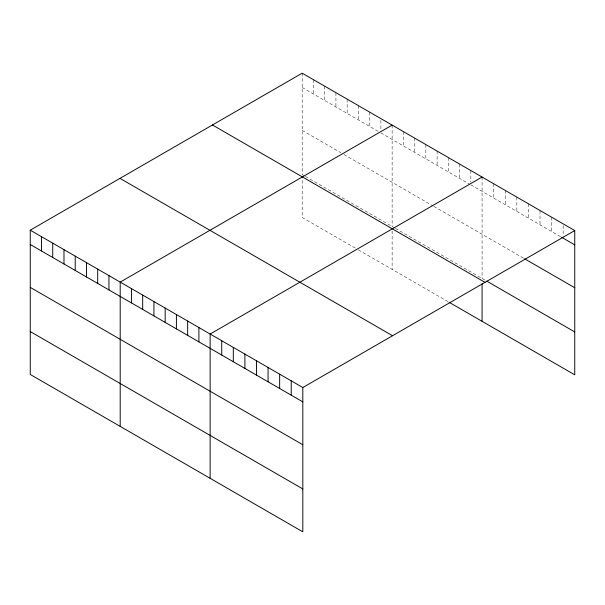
<?xml version="1.0" encoding="UTF-8"?>
<svg xmlns="http://www.w3.org/2000/svg" width="605" height="605" viewBox="0 0 605 605"><rect width="100%" height="100%" fill="white"/><g stroke="black" fill="none" stroke-linecap="round" stroke-linejoin="round"><path stroke-width="0.45" stroke-dasharray="3.02 2.27" d="M302.182 73.175L302.182 174.573L304.595 175.964M302.182 87.498L378.48 131.542M380.885 132.934L469.23 183.943M470.834 184.865L560.85 236.835M302.182 130.385L340.736 152.642M343.95 154.494L433.089 205.965M433.891 206.426L523.779 258.32M305.396 176.426L394.543 227.888M395.345 228.357L485.165 280.213M355.188 248.058L302.182 217.46L302.182 176.357M358.402 249.91L448.35 301.842M563.164 225.642L563.164 236.381M551.578 217.165L551.578 231.488M540 210.48L540 224.795M528.415 203.787L528.415 218.11M516.829 197.101L516.829 211.425M505.243 190.416L505.243 204.732M493.665 183.723L493.665 198.047M482.079 177.038L482.079 278.429M470.834 170.549L470.834 182.181M459.588 164.053L459.588 178.377M448.35 157.565L448.35 171.88M437.105 151.076L437.105 165.392M425.859 144.58L425.859 158.903M414.622 138.091L414.622 152.407M403.376 131.603L403.376 145.918M392.131 125.106L392.131 226.504M392.131 230.966L392.131 269.391M380.885 120.41L380.885 130.249M369.647 112.129L369.647 126.445M358.402 105.633L358.402 119.956M347.157 99.144L347.157 113.46M335.919 92.648L335.919 106.972M324.673 86.16L324.673 100.483M313.428 79.671L313.428 93.987"/><path stroke-width="0.91" d="M30.25 230.18L302.818 387.54L302.818 531.825L30.25 374.457L30.25 230.18L302.182 73.175L574.75 230.543L574.75 374.82L449.152 302.311M392.131 125.106L120.198 282.112L120.198 426.389M482.079 177.038L210.139 334.036L210.139 478.321M302.818 387.54L574.75 230.543M561.621 237.281L574.75 244.859M524.55 258.766L574.75 287.746M486.715 281.106L574.75 331.933M212.446 124.985L485.013 282.353M119.987 178.369L392.554 335.73M30.25 244.496L302.818 401.864M30.25 287.383L302.818 444.751M30.25 331.57L302.818 488.938M482.079 283.79L482.079 321.315M291.232 380.855L291.232 395.171M279.646 374.17L279.646 388.486M268.06 367.477L268.06 381.8M256.475 360.792L256.475 375.108M244.896 354.099L244.896 368.422M233.311 347.414L233.311 361.737M221.725 340.728L221.725 355.044M198.901 327.547L198.901 341.87M187.656 321.058L187.656 335.374M176.41 314.562L176.41 328.886M165.173 308.074L165.173 322.397M153.927 301.585L153.927 315.901M142.682 295.089L142.682 309.412M131.436 288.6L131.436 302.923M108.953 275.615L108.953 289.939M97.707 269.127L97.707 283.442M86.47 262.638L86.47 276.954M75.224 256.142L75.224 270.465M63.979 249.653L63.979 263.969M52.733 243.165L52.733 257.48M41.495 236.668L41.495 250.992"/></g></svg>
